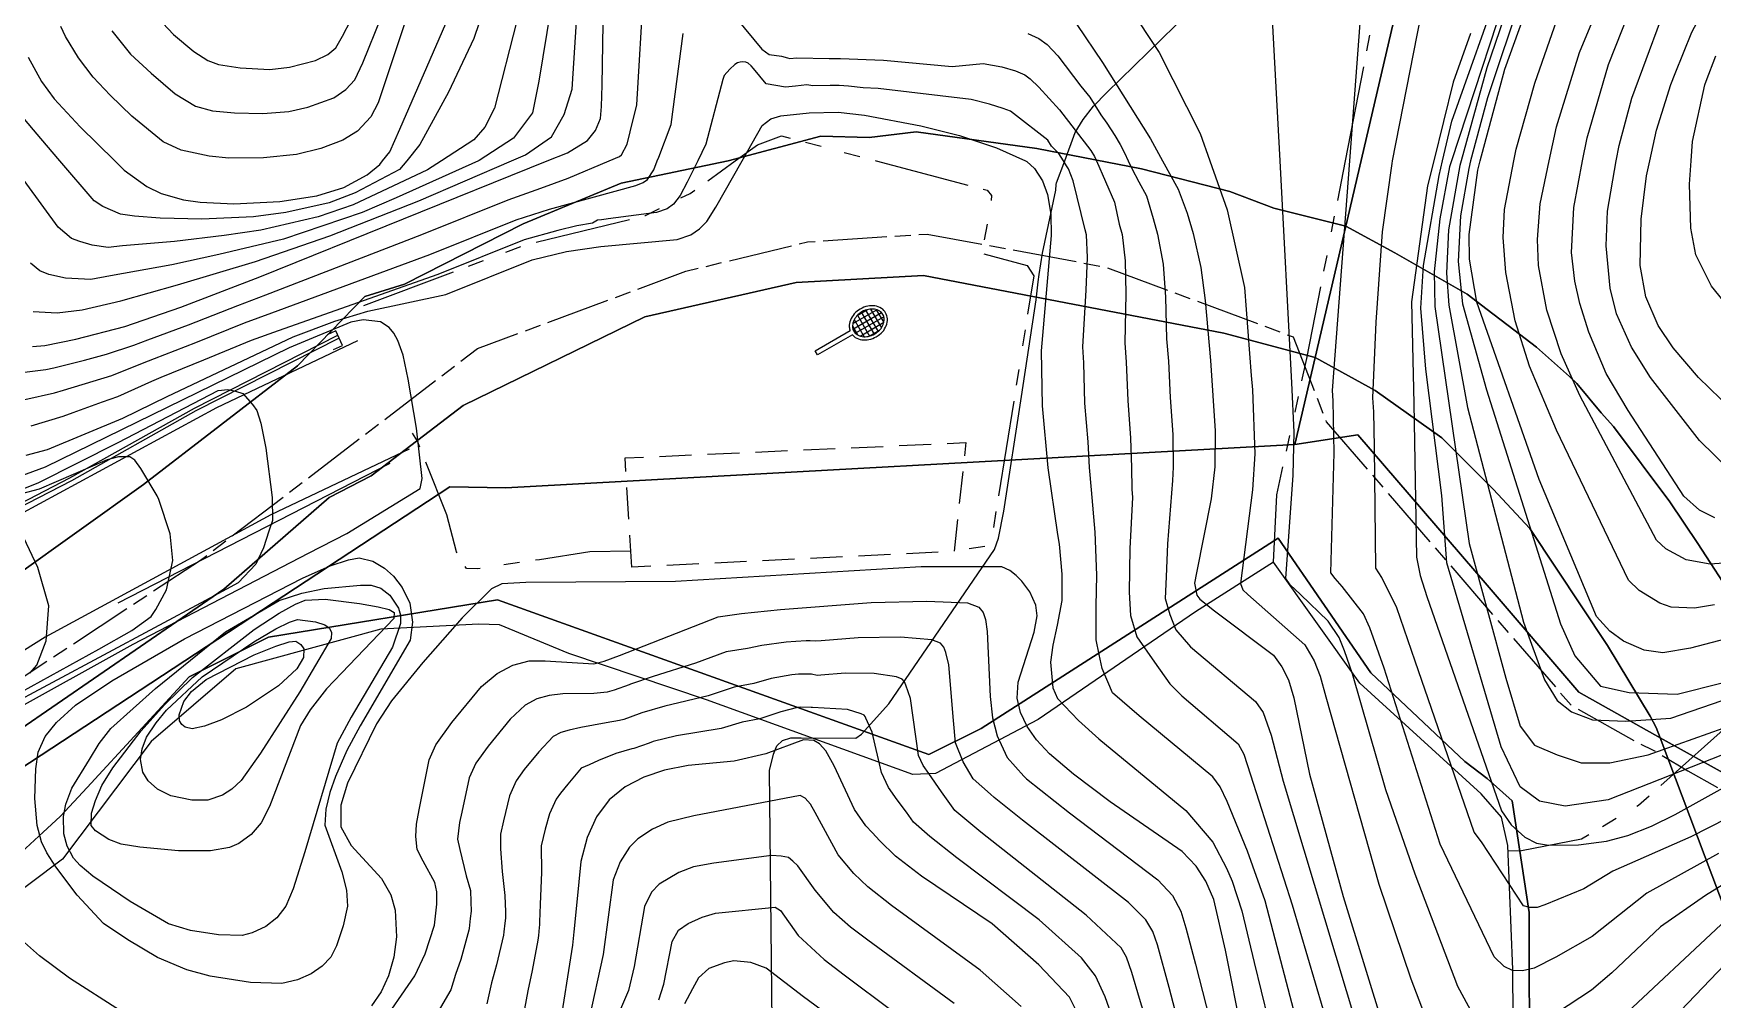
# Model space of a CAD drawing. Header units: feet. Extents: x 197796 to 199821, y 552499 to 555392.
# Drawn here: x 198980.2 to 199085.2, y 554196 to 554256.4 of the extents above; entities that cross this region are included whole.
import ezdxf

# ---------------------------------------------------------------- set-up
doc = ezdxf.new("R2010")
doc.units = ezdxf.units.FT
doc.header["$MEASUREMENT"] = 0
for name, pattern in [('ANYANG1', [11.5, 6, -1, 1, -1.5, 1, -1]), ('ANYANG3', [3, 2, -1]), ('JEON', [12, 4, -0.5, 1, -0.5, 4, -0.5, 1, -0.5])]:
    doc.linetypes.add(name, pattern=pattern)
for name, color, linetype in [('AAA004', 7, 'ANYANG3'), ('AAC001', 7, 'CONTINUOUS'), ('AAC006', 7, 'ANYANG1'), ('ABB003', 7, 'CONTINUOUS'), ('ADA085', 1, 'CONTINUOUS'), ('AE340', 7, 'CONTINUOUS'), ('AZ0801', 7, 'CONTINUOUS'), ('BA003', 5, 'CONTINUOUS'), ('CAA001', 7, 'CONTINUOUS'), ('CAA002', 30, 'CONTINUOUS'), ('EA0018', 7, 'JEON'), ('EA0118', 7, 'JEON'), ('wipco_지적', 20, 'CONTINUOUS')]:
    doc.layers.add(name, color=color, linetype=linetype)

# ---------------------------------------------------------------- blocks, each defined once
blk = doc.blocks.new('ABB003')
at = {"layer": 'ABB003'}
blk.add_lwpolyline([(0.02, -0.16, 0.072796), (0.19, -0.32, 0.104954), (0.6, -0.47, 0.088929), (1.05, -0.46, 0.080177), (1.51, -0.28, 0.080177), (1.9, 0.03, 0.088929), (2.13, 0.41, 0.104954), (2.2, 0.84, 0.119998), (2.09, 1.21, 0.119998), (1.83, 1.49, 0.104954), (1.42, 1.64, 0.088929), (0.98, 1.63, 0.080177), (0.51, 1.45, 0.080177), (0.13, 1.14, 0.088929), (-0.11, 0.76, 0.104954), (-0.18, 0.33, 0.072796), (-0.13, 0.1, 0.119998)], format="xyb", dxfattribs=at)
blk.add_lwpolyline([(0.1, 0.06, 0.119998), (0.3, -0.15, 0.104954), (0.63, -0.27, 0.088929), (1.01, -0.26, 0.080177), (1.41, -0.11, 0.080177), (1.75, 0.17, 0.088929), (1.94, 0.49, 0.104954), (2, 0.83, 0.119998), (1.92, 1.11, 0.119998), (1.72, 1.32, 0.104954), (1.39, 1.44, 0.088929), (1.02, 1.43, 0.080177), (0.61, 1.28, 0.080177), (0.28, 1, 0.088929), (0.08, 0.68, 0.104954), (0.02, 0.34, 0.119998)], format="xyb", close=True, dxfattribs=at)
for points in [[(0.04, 0.54), (1.54, 1.41)], [(0.04, 0.2), (1.83, 1.23)], [(0.32, 1.05), (0.95, 1.42)], [(0.33, 1.06), (1.09, -0.24)], [(0.57, 1.25), (1.37, -0.13)], [(0.84, 1.38), (1.62, 0.04)], [(1.15, 1.45), (1.83, 0.27)], [(1.51, 1.41), (1.98, 0.61)], [(0.02, -0.16), (-2.16, -1.42), (-2.31, -1.16), (-0.13, 0.1)], [(0.02, 0.4), (0.36, -0.18)], [(0.13, 0.8), (0.76, -0.28)], [(0.19, -0.06), (1.98, 0.97)], [(0.49, -0.24), (1.99, 0.63)], [(1.07, -0.25), (1.7, 0.12)]]:
    blk.add_lwpolyline(points, dxfattribs=at)

msp = doc.modelspace()

# ---------------------------------------------------------------- linework, layer by layer
at = {"layer": 'AAA004', "color": 255, "flags": 128}
msp.add_lwpolyline([(199017.56, 554223.06), (199017.15, 554229.89), (199038.46, 554230.85), (199037.72, 554224.05)], close=True, dxfattribs=at)
at = {"layer": 'AAC001', "color": 255}
msp.add_lwpolyline([(199090.4, 554163.97), (199081.64, 554163.75), (199076.24, 554174.03), (199072.64, 554180.45), (199072.76, 554186.07), (199072.66, 554197.91), (199072.35, 554205.67), (199071.95, 554207.44), (199070.68, 554208.89), (199063.09, 554215.82), (199057.69, 554223.38), (199052.83, 554220.27), (199042.99, 554213.54), (199036.56, 554210.17), (199035.15, 554210.11), (199022.25, 554214.77), (199013.64, 554217.66), (199009.29, 554219.47), (199008.01, 554219.51), (199001.87, 554219.19), (198992.8, 554216.72), (198987.51, 554212.16), (198981.96, 554204.82), (198969.64, 554195.56)], dxfattribs=at)
at = {"layer": 'AAC006', "color": 255, "flags": 128}
for points in [[(199062.2, 554248.46), (199067.46, 554275.49), (199068.02, 554281.09), (199069.99, 554291.78), (199072.96, 554304.54), (199079.57, 554323.33), (199081.9, 554329.08), (199082.64, 554331.99), (199083.81, 554334.83)], [(199000.8, 554239.42), (199010.81, 554243.18), (199018.43, 554245.05), (199021.21, 554246.43), (199024.04, 554248.46), (199025.43, 554249.46), (199026.94, 554250.03), (199032.85, 554248.46), (199039.8, 554246.62), (199040.07, 554246.3), (199040.03, 554245.74), (199039.44, 554242.68), (199042.29, 554241.92), (199042.71, 554241.28), (199040, 554224.42), (199037.72, 554224.05)], [(199057.69, 554223.38), (199057.9, 554227.58), (199059.79, 554236.11), (199062.2, 554248.46)], [(199104.61, 554239.45), (199104.59, 554228.73), (199098.82, 554223.55), (199088.95, 554215.68), (199080.53, 554208.17), (199076.97, 554206.07), (199073.2, 554205.34), (199072.37, 554205.31)], [(199017.5, 554224.06), (199014.95, 554224.03), (199011.79, 554223.53), (199007.94, 554222.96), (199007.23, 554222.98), (199006.61, 554224.03), (199005.99, 554226.34), (199004.16, 554230.94), (199003.1, 554232.62)]]:
    msp.add_lwpolyline(points, dxfattribs=at)
at = {"layer": 'ADA085', "color": 255, "flags": 128}
for points in [[(199000.42, 554237.21), (198991.6, 554233.02), (198976.81, 554225.02), (198976.21, 554224.74), (198974.94, 554224.51), (198974, 554224.51), (198972.89, 554224.8), (198971.52, 554225.22), (198970.16, 554226.2), (198968.41, 554228.01), (198965.83, 554230.35), (198964.17, 554231.87), (198962.59, 554233.41), (198960.48, 554234.81), (198958.87, 554235.67), (198956.85, 554236.06), (198953.84, 554236.22), (198951.48, 554236.18), (198951.17, 554236.15), (198936.13, 554235.27), (198932.85, 554235.19), (198932.84, 554235.19)], [(199003.64, 554230.44), (198995, 554226.33), (198980.87, 554218.69), (198979.58, 554217.88), (198974.7, 554215.17), (198969.2, 554211.23), (198967.76, 554210.34), (198966.87, 554209.82), (198955.15, 554202.96), (198942.2, 554194.88), (198937.37, 554191.11), (198933.48, 554188.22), (198930.12, 554184.53), (198926.1, 554179.7), (198922.43, 554175.16), (198919.86, 554171.73), (198917.57, 554168.47), (198915.55, 554165.06), (198913.4, 554160.97), (198911.16, 554156.42), (198908.38, 554151.39)]]:
    msp.add_lwpolyline(points, dxfattribs=at)
at = {"layer": 'AE340', "color": 255, "flags": 128}
msp.add_lwpolyline([(198998.92, 554236.68), (198999.47, 554236.92), (198999.06, 554237.84), (198998.51, 554237.59)], dxfattribs=at)
at = {"layer": 'AZ0801', "color": 255, "flags": 128}
for points in [[(198938.96, 554236.12), (198947.81, 554236.52), (198952.72, 554236.71), (198955.29, 554236.78), (198957.04, 554236.69), (198958.2, 554236.55), (198959.2, 554236.18), (198960.15, 554235.59), (198962.71, 554233.81), (198967.53, 554229.38), (198970.93, 554226.22), (198972.17, 554225.54), (198972.94, 554225.26), (198973.99, 554225.08), (198975.77, 554225.41), (198978.3, 554226.51), (198982.43, 554228.65), (198990.21, 554233.01), (198999.18, 554237.56)], [(199002.44, 554229.55), (198985.42, 554220.81)]]:
    msp.add_lwpolyline(points, dxfattribs=at)
at = {"layer": 'BA003', "color": 255, "flags": 128}
for points in [[(199044.64, 554248.46), (199045.3, 554250.23), (199045.79, 554251.05), (199046.44, 554251.89), (199047.27, 554252.74), (199056.68, 554261.92), (199061.97, 554266.9), (199064.6, 554269.25), (199066.51, 554271.19), (199067.7, 554272.58), (199069.89, 554275.45), (199070.8, 554276.94), (199071.51, 554278.56), (199074.22, 554286.63), (199074.8, 554287.99), (199075.93, 554290.65), (199077.36, 554294.65), (199077.64, 554295.7), (199078.53, 554298.81), (199082.47, 554307.84), (199084.16, 554311.07), (199087.53, 554316.76)], [(199026.45, 554184.73), (199026.19, 554210.35), (199026.42, 554211.37), (199026.64, 554211.89), (199027, 554212.23), (199027.52, 554212.39), (199028.15, 554212.4), (199031.57, 554212.37), (199031.94, 554212.63), (199033.64, 554214.53), (199040.25, 554224.16), (199040.5, 554224.88), (199040.84, 554226.56), (199041.93, 554233.73), (199042.86, 554239.78), (199042.98, 554240.89), (199043.04, 554241.36), (199043.26, 554242.69), (199044.09, 554246.64), (199044.11, 554246.99), (199044.12, 554247.08), (199044.64, 554248.46)], [(198999.26, 554237.38), (198990.3, 554232.83), (198982.52, 554228.47), (198978.39, 554226.33), (198975.83, 554225.22), (198973.99, 554224.88), (198972.89, 554225.06), (198972.09, 554225.36), (198970.81, 554226.06), (198967.39, 554229.23), (198962.58, 554233.65), (198960.04, 554235.42), (198959.11, 554236), (198958.16, 554236.35), (198957.03, 554236.5), (198955.29, 554236.58), (198952.73, 554236.51), (198947.82, 554236.32), (198938.97, 554235.93)]]:
    msp.add_lwpolyline(points, dxfattribs=at)
at = {"layer": 'CAA001', "color": 255, "flags": 128}
for points, elevation in [([(199087.76, 554219.05), (199083.78, 554218), (199082.05, 554217.72), (199080.88, 554217.88), (199079.58, 554218.44), (199078.73, 554219.06), (199077.91, 554219.98), (199074.32, 554228.54), (199070.41, 554239.62), (199069.96, 554242.31), (199069.93, 554243.85), (199070.47, 554247.87), (199070.62, 554248.46), (199072.16, 554254.2), (199077.68, 554269.44)], 105), ([(199087.03, 554232.26), (199084.27, 554234.92), (199082.69, 554236.78), (199081.76, 554238.17), (199080.98, 554239.97), (199080.64, 554241.93), (199080.7, 554244.81), (199081.03, 554247.52), (199081.24, 554248.46), (199081.66, 554250.39), (199082.54, 554253.23), (199082.82, 554253.92), (199083.86, 554256.51), (199088.58, 554265.31)], 110), ([(198980.08, 554236.85), (198980.85, 554236.93), (198982.8, 554237.31), (198985.86, 554238.1), (198989.37, 554239.31), (198994.3, 554241.22), (199012.28, 554248.46), (199013.54, 554248.97), (199014.79, 554249.73), (199015.29, 554250.36), (199015.6, 554251.12), (199015.68, 554251.85), (199015.72, 554253.19), (199015.86, 554262.19)], 95), ([(198979.81, 554254.94), (198980.65, 554253.42), (198981.44, 554252.34), (198983.06, 554250.58), (198985.23, 554248.47), (198985.82, 554247.89), (198987.24, 554246.85), (198988.13, 554246.42), (198989.54, 554246.02), (198990.58, 554245.87), (198992.68, 554245.78), (198995.55, 554245.93), (198997.86, 554246.28), (198999.55, 554246.8), (199001.02, 554247.58), (199001.8, 554248.24), (199001.98, 554248.47), (199002.43, 554249.02), (199003.07, 554250.44), (199006.85, 554259.18)], 100), ([(199045.39, 554256.98), (199047, 554254.6), (199050, 554249.84), (199050.76, 554248.46), (199051.74, 554246.69), (199052.31, 554245.2), (199052.67, 554243.93), (199053.15, 554241.8), (199053.42, 554239.73), (199053.77, 554235.99), (199054.06, 554231.59), (199054.04, 554229.33), (199053.8, 554227.33), (199052.89, 554222.71), (199052.76, 554222.06), (199052.91, 554221.32), (199053.1, 554221.06), (199054.01, 554220.33), (199057.7, 554217.57), (199058.23, 554216.84), (199058.63, 554216.02), (199058.97, 554214.9), (199059.96, 554210.13), (199062.05, 554202.47), (199064.69, 554193.95)], 95), ([(199070.01, 554256.43), (199068.94, 554253.39), (199067.72, 554248.46), (199067.34, 554246.91), (199066.33, 554239.65), (199066.48, 554233.29), (199066.65, 554223.7), (199066.87, 554222.55), (199067.29, 554221.23), (199071.95, 554207.83), (199072.57, 554206.96), (199073.42, 554206.19), (199074.15, 554205.82), (199074.89, 554205.69), (199076.77, 554205.7), (199078.52, 554205.94), (199079.87, 554206.29), (199081.35, 554206.87), (199082.83, 554207.61), (199090.28, 554211.76)], 100), ([(198978.46, 554213.85), (198986.38, 554218.25), (198997.34, 554223.94), (198999.75, 554225.17), (199004.33, 554227.99), (199004.46, 554228.61), (199004.1, 554231.76), (199003.58, 554234.82), (199003.26, 554236.31), (199002.93, 554237.23), (199002.68, 554237.7), (199002.4, 554238.05), (199001.85, 554238.41), (199000.76, 554238.52), (199000, 554238.37), (198996.14, 554236.78), (198980.89, 554229.31), (198978.5, 554228.44)], 90), ([(199056.82, 554188.46), (199054.69, 554199.12), (199053.96, 554202.29), (199053.47, 554203.43), (199052.87, 554204.38), (199051.98, 554205.29), (199047.48, 554208.39), (199045.19, 554210.12), (199043.7, 554211.4), (199042.88, 554212.27), (199042.29, 554213.11), (199041.87, 554213.98), (199041.67, 554214.88), (199041.73, 554215.88), (199042.73, 554219), (199042.92, 554220.02), (199042.84, 554220.69), (199042.46, 554221.52), (199041.96, 554222.18), (199041.61, 554222.55), (199041.22, 554222.86), (199040.7, 554223.08), (199035.66, 554223.08), (199020.31, 554222.16), (199010.95, 554222.11), (199009.44, 554222.03), (199008.8, 554221.72), (199006.96, 554219.9), (199004.49, 554217.1), (199002.53, 554214.7), (199001.61, 554213.28), (198999.79, 554209.56), (198999.37, 554208.18), (198999.38, 554206.84), (199000.01, 554205.66), (199001.91, 554203.6), (199002.5, 554202.59), (199002.77, 554201.62), (199002.86, 554199.96), (199002.68, 554198.68), (199002.36, 554197.53), (199001.89, 554196.51), (199001.29, 554195.64)], 90), ([(199045.59, 554194.89), (199044.94, 554196.19), (199043.03, 554198.21), (199040.1, 554200.76), (199035.68, 554203.75), (199034.07, 554205.01), (199033.07, 554205.96), (199032.6, 554206.47), (199032.2, 554206.9), (199031.49, 554207.91), (199030.22, 554210.65), (199029.7, 554211.58), (199029.31, 554212.02), (199028.95, 554212.22), (199028.3, 554212.27), (199025.96, 554211.4), (199023.96, 554210.94), (199021.1, 554210.66), (199019.61, 554210.37), (199018.32, 554209.93), (199017.16, 554209.34), (199016.16, 554208.53), (199015.35, 554207.46), (199014.77, 554206.16), (199014.37, 554204.66), (199014.12, 554202.13), (199013.94, 554200.27), (199013.86, 554199.43), (199013.01, 554194.01)], 85), ([(198985.6, 554195.34), (198982.4, 554197.37), (198980.53, 554198.77), (198978.28, 554200.76)], 90), ([(199079.92, 554191.96), (199088.25, 554200.65)], 95)]:
    msp.add_lwpolyline(points, dxfattribs=dict(at, elevation=elevation))
at = {"layer": 'CAA001', "color": 255, "elevation": 95, "flags": 128}
msp.add_lwpolyline([(198995.31, 554218.12), (198996.15, 554218.39), (198996.55, 554218.43), (198996.87, 554218.23), (198997.05, 554217.95), (198997.04, 554217.41), (198996.61, 554216.71), (198995.48, 554215.65), (198993.48, 554214.31), (198991.91, 554213.53), (198990.85, 554213.13), (198990.08, 554212.96), (198989.63, 554213.06), (198989.42, 554213.22), (198989.28, 554213.46), (198989.25, 554213.83), (198989.55, 554214.66), (198990.04, 554215.3), (198990.95, 554216.04), (198993.95, 554217.58)], close=True, dxfattribs=at)
at = {"layer": 'CAA002', "color": 255, "flags": 128}
for points, elevation in [([(199086.4, 554223.36), (199085.01, 554223.26), (199083.5, 554223.53), (199082.24, 554224.21), (199081.66, 554224.76), (199076.86, 554233.8), (199075.7, 554236.39), (199074.8, 554239.12), (199074.28, 554241.92), (199074.21, 554243.54), (199074.38, 554245.78), (199074.94, 554248.46), (199075.39, 554250.58), (199076.84, 554255.23), (199082.48, 554268.82), (199083.86, 554272.25), (199085.26, 554276.89)], 107), ([(199085.3, 554226.15), (199084.34, 554226.62), (199083.36, 554227.51), (199079.89, 554232.85), (199078.51, 554235.18), (199077.43, 554237.76), (199076.86, 554239.54), (199076.54, 554240.94), (199076.34, 554242.74), (199076.48, 554245.55), (199077.03, 554248.46), (199077.31, 554249.9), (199078.66, 554254.48), (199080.8, 554259.92), (199084.79, 554268.22), (199086.34, 554271.97)], 108), ([(199086.29, 554229.09), (199084.35, 554230.99), (199081.27, 554234.91), (199080.09, 554236.82), (199079.16, 554238.89), (199078.75, 554240.51), (199078.5, 554243.16), (199078.59, 554245.31), (199079.14, 554248.46), (199079.31, 554249.43), (199080.11, 554252.38), (199081.91, 554257.21), (199086.63, 554266.72)], 109), ([(199074.73, 554265.07), (199071.04, 554254.28), (199069.43, 554248.46), (199069.35, 554248.17), (199068.65, 554244.16), (199068.51, 554241.45), (199068.66, 554239.44), (199069.83, 554233.04), (199073.33, 554219.63), (199074.64, 554216.03), (199075.44, 554214.73), (199076.34, 554214.03), (199077.64, 554213.53), (199079.74, 554213.43), (199082.54, 554213.63), (199085.75, 554214.73)], 103), ([(199075.45, 554265.44), (199071.08, 554252.4), (199070.03, 554248.46), (199069.91, 554247.99), (199069.4, 554245.02), (199069.24, 554242.17), (199069.53, 554239.53), (199071.03, 554234.14), (199075.64, 554219.53), (199076.54, 554217.53), (199078.14, 554215.63), (199079.94, 554215.23), (199082.94, 554215.13), (199085.75, 554215.83)], 104), ([(199085.52, 554205.16), (199081.04, 554202.69), (199077.62, 554199.98), (199075.36, 554198.69), (199074.01, 554198), (199073.28, 554197.83), (199072.65, 554197.85), (199072.12, 554198.1), (199071.5, 554198.71), (199068.13, 554205.76), (199064.62, 554216.76), (199063.73, 554219.28), (199063.33, 554220.15), (199061.99, 554221.85), (199061.55, 554222.35), (199061.28, 554222.72), (199061.5, 554230.22), (199061.44, 554233.46), (199061.38, 554234.11), (199062.47, 554248.46), (199063.63, 554263.75)], 98), ([(199013.24, 554262.46), (199011.76, 554253.44), (199011.36, 554251.46), (199010.17, 554249.87), (199008.03, 554248.48), (199007.99, 554248.46), (199002.83, 554246.15), (199000.7, 554245.23), (198995.79, 554243.57), (198991.74, 554242.61), (198988.81, 554241.97), (198984.97, 554241.28), (198983.73, 554241.05), (198982.16, 554241.13), (198981.11, 554241.35), (198980.54, 554241.59), (198979.96, 554242.07)], 97), ([(199004.89, 554261.66), (199002.39, 554254.16), (199001.7, 554252.09), (199001.25, 554251.21), (199000.41, 554250.31), (198999.49, 554249.75), (198998.13, 554249.23), (198996.59, 554248.86), (198994.53, 554248.66), (198992.37, 554248.64), (198991.14, 554248.75), (198989.39, 554249.13), (198988.26, 554249.65), (198986.3, 554251.25), (198984.94, 554252.57), (198983.89, 554253.69), (198982.97, 554254.91), (198982.15, 554256.23), (198981.86, 554256.87)], 101), ([(199073.1, 554261.49), (199068.84, 554248.46), (199068.71, 554248.08), (199068.11, 554244.83), (199067.75, 554241.52), (199067.78, 554239.35), (199069.93, 554224.54), (199072.23, 554216.13), (199073.13, 554213.13), (199074.03, 554211.93), (199075.44, 554211.33), (199076.94, 554210.83), (199078.74, 554210.83), (199081.14, 554211.33), (199086.75, 554213.33)], 102), ([(199085.28, 554220.71), (199084.03, 554220.5), (199082.57, 554220.57), (199081.87, 554220.81), (199080.56, 554221.6), (199079.91, 554222.25), (199075.39, 554231.63), (199073.71, 554235.63), (199072.82, 554238.47), (199072.22, 554241.48), (199072.07, 554243.67), (199072.15, 554245.42), (199072.74, 554248.46), (199072.88, 554249.2), (199074.05, 554253.31), (199076.97, 554261.69)], 106), ([(199070.16, 554195.13), (199069.23, 554196.86), (199066.55, 554203.87), (199064.73, 554209.14), (199062.65, 554216.39), (199062.14, 554217.84), (199061.81, 554218.67), (199061.11, 554219.69), (199059.38, 554221.36), (199058.74, 554221.95), (199058.48, 554222.35), (199058.93, 554228.81), (199058.99, 554231.5), (199058.84, 554234.58), (199058.11, 554248.46), (199057.48, 554260.38)], 97), ([(198979.26, 554235.22), (198980.93, 554235.42), (198981.43, 554235.52), (198983.35, 554236), (198984.71, 554236.38), (198986.42, 554236.95), (198987.3, 554237.27), (198989.84, 554238.21), (198992.93, 554239.43), (198994.68, 554240.09), (199004.43, 554243.85), (199009.83, 554246.02), (199011.88, 554246.76), (199013.58, 554247.39), (199016.15, 554248.46), (199016.79, 554248.73), (199016.92, 554248.83), (199017.27, 554249.51), (199017.47, 554250.28), (199017.88, 554251.96), (199018.33, 554259.31)], 94), ([(199087.05, 554211.83), (199078.64, 554208.53), (199075.94, 554208.13), (199074.34, 554208.43), (199073.13, 554209.33), (199071.93, 554211.83), (199068.53, 554223.34), (199068.23, 554227.54), (199067.23, 554235.44), (199066.91, 554239.26), (199067.08, 554241.92), (199068.06, 554247.54), (199068.27, 554248.46), (199068.86, 554250.94), (199072.05, 554259.92)], 101), ([(198987.58, 554257.77), (198988.91, 554256.37), (198990.18, 554255.29), (198991.05, 554254.74), (198991.72, 554254.49), (198993.08, 554254.27), (198994.93, 554254.18), (198996.16, 554254.32), (198997.78, 554254.74), (198998.55, 554255.12), (198999.06, 554255.53), (198999.48, 554256.25), (199000.52, 554258.26)], 103), ([(199010.37, 554257.21), (199008.98, 554251.76), (199008.38, 554250.57), (199007.69, 554249.77), (199005.66, 554248.47), (199004.79, 554247.9), (199000.14, 554245.72), (198997.95, 554244.96), (198994.36, 554244.13), (198992.08, 554243.8), (198988.97, 554243.42), (198985.72, 554243.15), (198984.82, 554243.04), (198983.82, 554243.2), (198983.04, 554243.42), (198982.52, 554243.6), (198981.7, 554244.32), (198978.67, 554248.47)], 98), ([(198985.04, 554256.59), (198986.22, 554255.14), (198987.5, 554253.95), (198989.02, 554252.66), (198990.29, 554251.88), (198991.35, 554251.58), (198992.73, 554251.46), (198994.5, 554251.42), (198996.12, 554251.55), (198997.3, 554251.82), (198998.93, 554252.41), (198999.68, 554252.93), (199000.24, 554253.53), (199000.74, 554254.59), (199001.89, 554257.42)], 102), ([(199042.34, 554256.42), (199043.02, 554256.11), (199043.55, 554255.73), (199044.21, 554255.03), (199045.66, 554253.13), (199046.21, 554252.44), (199046.91, 554251.33), (199047.28, 554250.82), (199047.77, 554250.05), (199048.12, 554249.48), (199048.39, 554248.97), (199048.62, 554248.46), (199048.84, 554247.98), (199049.27, 554247.16), (199049.75, 554246.28), (199050.18, 554244.85), (199050.45, 554243.89), (199050.79, 554242.01), (199050.94, 554239.94), (199051.01, 554237.33), (199051.13, 554235.94), (199051.24, 554233.66), (199051.41, 554231.35), (199051.43, 554229.31), (199051.39, 554228.48), (199051.07, 554224.53), (199050.98, 554222.46), (199050.93, 554221.11), (199051.22, 554220.1), (199051.6, 554219.14), (199052.5, 554218.09), (199056.58, 554214.66), (199057.06, 554213.99), (199057.55, 554212.56), (199058.31, 554209.68), (199064.19, 554190.17)], 94), ([(199087.75, 554237.37), (199085.09, 554240.62), (199084.11, 554242.58), (199083.81, 554244.26), (199083.71, 554247.01), (199083.82, 554248.46), (199083.91, 554249.67), (199084.68, 554253.21), (199084.76, 554253.45), (199085.37, 554255.03)], 111), ([(199061, 554187.65), (199058.06, 554198.85), (199057.17, 554202.21), (199056.08, 554205.31), (199054.81, 554208.42), (199054.37, 554209.33), (199053.91, 554209.95), (199049.3, 554213.77), (199047.64, 554215.2), (199046.98, 554216.73), (199046.79, 554217.6), (199046.6, 554218.52), (199046.6, 554220.01), (199046.6, 554220.63), (199046.65, 554222.56), (199046.55, 554225.25), (199046.32, 554227.9), (199046.2, 554229.29), (199046.11, 554230.89), (199045.91, 554233.32), (199045.84, 554235.83), (199045.78, 554236.84), (199045.99, 554240.37), (199046.06, 554242.42), (199046.01, 554243.83), (199045.92, 554244.15), (199045.17, 554247.22), (199044.88, 554247.97), (199044.76, 554248.16), (199044.57, 554248.46), (199044.27, 554248.93), (199043.82, 554249.39), (199043.59, 554249.76), (199041.43, 554251.43), (199041.25, 554251.56), (199040.79, 554251.74), (199039.94, 554252.01), (199038.8, 554252.3), (199032.98, 554252.98), (199032.03, 554253.02), (199031.13, 554253.13), (199030.54, 554253.18), (199029.97, 554253.18), (199028.9, 554253.16), (199028.51, 554253.21), (199027.81, 554253.14), (199027.17, 554253.07), (199025.98, 554253.27), (199025.18, 554254.24), (199025.03, 554254.41), (199024.85, 554254.57), (199024.69, 554254.64), (199024.52, 554254.66), (199024.35, 554254.64), (199024.17, 554254.58), (199024.01, 554254.48), (199023.69, 554254.19), (199023.35, 554253.8), (199023.26, 554253.55), (199022.2, 554249.5), (199021.69, 554248.46), (199021.04, 554247.13), (199020.6, 554246.29), (199020.18, 554245.75), (199019.77, 554245.47), (199019.11, 554245.24), (199016.09, 554244.83), (199015.96, 554244.81), (199015.68, 554244.78), (199015.42, 554244.76), (199015.11, 554244.57), (199014.13, 554244.41), (199012.95, 554244.11), (199010.84, 554243.52), (199005.43, 554241.36), (198995.45, 554237.83), (198993.77, 554237.24), (198990.78, 554236), (198988.11, 554234.92), (198987.53, 554234.67), (198985.4, 554233.71), (198984.44, 554233.38), (198982.61, 554232.72), (198981.99, 554232.49), (198979.98, 554231.87)], 92), ([(198979.7, 554230.06), (198981.03, 554230.41), (198985.74, 554232.38), (198988.52, 554233.74), (198996.39, 554237.47), (198998.99, 554238.45), (199001.05, 554239.06), (199005.93, 554240.11), (199011.34, 554242.27), (199013.48, 554242.79), (199015.64, 554243.1), (199020.4, 554243.55), (199021.26, 554243.84), (199021.81, 554244.21), (199022.27, 554244.68), (199022.82, 554245.56), (199024.48, 554248.46), (199025.73, 554250.67), (199026.26, 554251.09), (199026.88, 554251.27), (199028.67, 554251.46), (199030.48, 554251.51), (199032.12, 554251.31), (199035.64, 554250.65), (199038.06, 554250.05), (199040.37, 554249.28), (199042.18, 554248.46), (199042.28, 554248.42), (199042.76, 554247.98), (199043.26, 554247.21), (199043.56, 554246.35), (199043.77, 554245.14), (199043.79, 554243.8), (199043.17, 554236.59), (199043.24, 554233.14), (199043.58, 554229.27), (199044.19, 554225.1), (199044.3, 554224.5), (199044.47, 554222.62), (199044.47, 554220.98), (199044.16, 554219.43), (199043.89, 554218.18), (199043.76, 554217.12), (199043.89, 554215.53), (199044.2, 554214.86), (199045.51, 554213.47), (199046.77, 554212.34), (199052.22, 554207.86), (199053.9, 554205.87), (199054.75, 554204.26), (199055.11, 554203.44), (199055.72, 554201.58), (199056.49, 554198.36), (199059.55, 554185.8)], 91), ([(198978.5, 554227.57), (198980.45, 554228.33), (198985.44, 554230.86), (198991.69, 554234.11), (198992.31, 554234.18), (198992.78, 554234.07), (198993.25, 554233.93), (198993.84, 554233.24), (198994.12, 554232.86), (198994.36, 554232.07), (198994.67, 554230.51), (198995.08, 554227.42), (198995.09, 554225.99), (198994.87, 554225.32), (198994.53, 554224.28), (198994.05, 554223.25), (198992.95, 554222.09), (198992.21, 554221.69), (198990.9, 554220.98), (198978.15, 554214.14)], 89), ([(198972.72, 554211.6), (198984.24, 554217.94), (198986.31, 554219.11), (198987.51, 554219.98), (198987.81, 554220.42), (198988.46, 554221.64), (198988.87, 554223.49), (198988.7, 554225.14), (198987.99, 554227.29), (198987.88, 554227.52), (198986.86, 554229.24), (198986.48, 554229.76), (198986.18, 554229.96), (198985.47, 554229.96), (198984.75, 554229.78), (198980.5, 554227.95), (198979.41, 554227.64)], 88), ([(198979.92, 554216.43), (198980.36, 554216.93), (198980.94, 554218.46), (198981.11, 554220.64), (198980.43, 554223.05), (198979.19, 554225.64)], 87), ([(199001.72, 554194.23), (199003.99, 554197.52), (199004.64, 554198.9), (199005.22, 554200.69), (199005.38, 554201.99), (199005.37, 554202.77), (199005.25, 554203.35), (199004.52, 554204.69), (199004.14, 554205.41), (199004.06, 554206.22), (199004.1, 554206.99), (199004.26, 554207.9), (199004.89, 554211.02), (199005.31, 554211.95), (199006.32, 554213.35), (199008.16, 554215.6), (199009.14, 554216.41), (199010.12, 554216.93), (199011.14, 554217.22), (199012.15, 554217.22), (199015.19, 554217.02), (199015.84, 554217.18), (199016.79, 554217.55), (199022.96, 554219.97), (199024.42, 554220.17), (199026.86, 554220.41), (199032.54, 554220.85), (199036.02, 554220.94), (199038.56, 554220.84), (199039.27, 554220.56), (199039.54, 554220.23), (199039.69, 554219.79), (199039.79, 554219.05), (199039.99, 554214.97), (199040.13, 554213.65), (199040.42, 554212.52), (199041.04, 554211.16), (199042.08, 554210.01), (199042.26, 554209.84), (199044.94, 554207.7), (199050.46, 554203.53), (199051.38, 554202.54), (199051.91, 554201.57), (199052.22, 554200.53), (199052.82, 554198.24), (199056.84, 554182.54)], 89), ([(199053.67, 554187.2), (199051.17, 554196.8), (199050.44, 554199.46), (199050.15, 554200.29), (199049.71, 554201.02), (199048.63, 554202.11), (199042.01, 554207.24), (199040.22, 554208.67), (199040, 554208.88), (199038.92, 554209.84), (199038.29, 554210.9), (199037.82, 554212.08), (199037.69, 554213.47), (199037.4, 554216.95), (199037.2, 554217.73), (199037.08, 554218.06), (199036.88, 554218.31), (199036.34, 554218.53), (199034.37, 554218.68), (199031.73, 554218.64), (199029.42, 554218.46), (199029.08, 554218.44), (199028.73, 554218.47), (199028.47, 554218.45), (199027.83, 554218.42), (199027.22, 554218.37), (199025.69, 554218.17), (199024.81, 554217.98), (199023.46, 554217.77), (199021.55, 554217.06), (199018.91, 554216.24), (199017.49, 554215.75), (199017.41, 554215.72), (199016.46, 554215.37), (199016.03, 554215.26), (199015.2, 554215.16), (199013.26, 554215.14), (199012.4, 554215.05), (199011.63, 554214.83), (199010.89, 554214.44), (199009.96, 554213.56), (199008.58, 554211.88), (199007.82, 554210.82), (199007.4, 554209.9), (199006.94, 554207.74), (199006.8, 554207.1), (199006.67, 554206.07), (199006.82, 554205.41), (199007.21, 554203.77), (199007.47, 554202.85), (199007.51, 554202.14), (199007.52, 554201.56), (199007.46, 554201.1), (199007.39, 554200.47), (199007.38, 554200.37), (199006.87, 554198.55), (199006.54, 554197.61), (199006.25, 554196.64), (199004.88, 554194.3)], 88), ([(199054.96, 554177.63), (199049.32, 554196.1), (199048.83, 554197.72), (199048.51, 554198.69), (199048.17, 554199.26), (199045.99, 554201.32), (199039.4, 554206.49), (199037.78, 554207.86), (199036.93, 554209.03), (199036.14, 554210.16), (199035.78, 554210.66), (199035.49, 554211.3), (199035, 554214.85), (199034.7, 554215.68), (199034.62, 554215.9), (199034.48, 554216.07), (199034.13, 554216.22), (199032.72, 554216.42), (199030.92, 554216.44), (199029.38, 554216.32), (199029.16, 554216.3), (199028.8, 554216.38), (199028.63, 554216.37), (199027.99, 554216.37), (199027.58, 554216.34), (199026.28, 554216.1), (199025.19, 554215.79), (199023.96, 554215.57), (199022.35, 554215.02), (199019.64, 554214.38), (199018.2, 554213.96), (199018.03, 554213.9), (199017.08, 554213.55), (199016.79, 554213.48), (199015.96, 554213.33), (199014.37, 554213.05), (199013.65, 554212.88), (199013.14, 554212.73), (199012.65, 554212.47), (199011.76, 554211.53), (199010.84, 554210.41), (199010.33, 554209.7), (199009.91, 554208.77), (199009.55, 554207.21), (199009.35, 554206.37), (199009.35, 554205.45), (199009.47, 554204.04), (199009.62, 554202.54), (199009.66, 554201.52), (199009.66, 554201.13), (199009.62, 554200.82), (199009.56, 554200.26), (199009.54, 554200.06), (199009.1, 554198.2), (199008.8, 554197.09), (199008.5, 554195.77)], 87), ([(199047.77, 554194.5), (199047.18, 554196.21), (199046.57, 554197.52), (199045.69, 554198.64), (199043.04, 554201.01), (199037.89, 554204.89), (199036.21, 554206.22), (199035.19, 554207.13), (199034.74, 554207.76), (199034.17, 554208.53), (199033.63, 554209.29), (199033.19, 554210.24), (199032.61, 554212.75), (199032.2, 554213.63), (199032.16, 554213.74), (199032.09, 554213.82), (199031.91, 554213.9), (199031.06, 554214.17), (199028.87, 554214.3), (199028.79, 554214.29), (199028.14, 554214.32), (199027.94, 554214.3), (199026.88, 554214.03), (199025.58, 554213.59), (199024.47, 554213.37), (199023.15, 554212.98), (199020.37, 554212.52), (199018.9, 554212.16), (199018.65, 554212.07), (199017.7, 554211.74), (199017.56, 554211.7), (199016.57, 554211.41), (199015.48, 554210.97), (199014.9, 554210.71), (199014.4, 554210.5), (199013.56, 554209.5), (199013.1, 554208.94), (199012.84, 554208.57), (199012.42, 554207.65), (199012.16, 554206.69), (199011.9, 554205.65), (199011.92, 554204), (199011.84, 554201.97), (199011.8, 554200.89), (199011.8, 554200.7), (199011.78, 554200.54), (199011.73, 554200.05), (199011.7, 554199.74), (199011.33, 554197.85), (199011.07, 554196.58), (199010.76, 554194.89)], 86), ([(199041.91, 554195.6), (199039.36, 554197.87), (199033.81, 554201.92), (199032.32, 554203.08), (199031.45, 554203.91), (199030.48, 554205.08), (199029.04, 554207.73), (199028.74, 554208.24), (199028.42, 554208.62), (199028.09, 554208.79), (199021.45, 554207.53), (199019.83, 554207.12), (199018.86, 554206.68), (199017.95, 554206.08), (199017.43, 554205.57), (199016.83, 554204.65), (199016.41, 554203.53), (199015.77, 554198.86), (199014.88, 554194.76)], 84), ([(199087.82, 554204.46), (199084.71, 554202.55), (199081.9, 554200.59), (199078.85, 554197.71), (199077.58, 554196.62), (199075.39, 554195.18)], 97), ([(199019.25, 554196.03), (199019.57, 554197), (199020.1, 554199.67), (199020.49, 554200.37), (199021.1, 554200.8), (199021.97, 554201.19), (199022.8, 554201.43), (199026.53, 554201.82), (199026.86, 554201.61), (199027.98, 554200.04), (199029.59, 554198.54), (199030.84, 554197.59), (199036.98, 554193)], 82), ([(199034.47, 554191.67), (199028.31, 554196.2), (199025.98, 554197.99), (199025.01, 554198.36), (199023.95, 554198.45), (199023.36, 554198.34), (199022.39, 554197.98), (199021.73, 554197.39), (199021.37, 554196.7), (199020.86, 554195.78)], 81)]:
    msp.add_lwpolyline(points, dxfattribs=dict(at, elevation=elevation))
at = {"layer": 'CAA002', "color": 255}
for points, elevation in [([(199091.79, 554210.27), (199083.81, 554206.21), (199078.92, 554204.06), (199077.1, 554202.95), (199074.67, 554201.95), (199074.19, 554201.8), (199073.73, 554201.8), (199073.34, 554201.89), (199070.7, 554205.9), (199070.25, 554206.51), (199066.57, 554217.18), (199065.41, 554220.53), (199064.48, 554222.41), (199064.11, 554223), (199064.02, 554230.56), (199063.98, 554232.77), (199063.92, 554233.64), (199064.12, 554238.37), (199064.52, 554244.02), (199065.12, 554248.29), (199065.15, 554248.46), (199068.69, 554266.53)], 99), ([(198980.12, 554239.05), (198981.64, 554238.97), (198983.19, 554239.15), (198985.61, 554239.72), (198989.16, 554240.72), (198994.04, 554242.18), (198998.69, 554243.78), (199004.24, 554245.97), (199010.05, 554248.46), (199010.91, 554248.83), (199012.55, 554249.97), (199013.34, 554251.36), (199013.84, 554252.95), (199014.43, 554262.07)], 96), ([(199009.28, 554260.78), (199007.69, 554256.12), (199006.1, 554252.75), (199004.32, 554249.48), (199003.5, 554248.47), (199003.05, 554247.92), (199000.27, 554246.46), (198998.64, 554245.84), (198995.94, 554245.24), (198993.9, 554244.96), (198990.67, 554244.81), (198988.08, 554244.89), (198986.47, 554245.01), (198985.59, 554245.14), (198984.49, 554245.61), (198983.95, 554245.97), (198981.8, 554248.47), (198980.61, 554249.85), (198979.36, 554251.34)], 99), ([(199024.09, 554257.38), (199025.7, 554255.44), (199026.15, 554255.1), (199026.92, 554255), (199027.3, 554254.9), (199027.45, 554254.87), (199027.88, 554254.91), (199029.92, 554254.86), (199030.61, 554254.85), (199033.31, 554254.76), (199037.61, 554254.35), (199039.54, 554254.55), (199040.71, 554254.34), (199041.57, 554254.08), (199042.14, 554253.84), (199042.49, 554253.58), (199043.02, 554253.07), (199044.32, 554251.65), (199046.27, 554249.1), (199046.5, 554248.73), (199046.62, 554248.46), (199047.76, 554245.88), (199048.05, 554244.5), (199048.23, 554243.86), (199048.42, 554242.21), (199048.47, 554240.16), (199048.4, 554237.08), (199048.48, 554235.88), (199048.58, 554233.49), (199048.76, 554231.12), (199048.81, 554229.3), (199048.84, 554227.94), (199048.88, 554227.41), (199048.72, 554224.24), (199048.67, 554221.5), (199048.76, 554220.05), (199049.15, 554218.71), (199050.26, 554217.12), (199051.22, 554215.77), (199051.97, 554215.02), (199055.5, 554212.02), (199055.84, 554211.37), (199056.26, 554210.08), (199058.86, 554201.95), (199063.19, 554187.34)], 93), ([(199048.65, 554258.1), (199050.54, 554255.23), (199053.11, 554250.17), (199053.72, 554248.46), (199054.8, 554245.41), (199055.89, 554240.55), (199056.31, 554235.05), (199056.39, 554234.15), (199056.53, 554230.15), (199056.39, 554227.89), (199055.63, 554222.04), (199055.79, 554221.64), (199056.1, 554221.35), (199059.66, 554218.2), (199060.24, 554217.21), (199060.62, 554216.26), (199060.97, 554214.95), (199064.28, 554203.26), (199066.28, 554197.33), (199068.02, 554192.78)], 96), ([(198979.61, 554233.55), (198981.46, 554233.96), (198982.02, 554234.12), (198983.89, 554234.69), (198985.05, 554235.05), (198986.97, 554235.81), (198987.71, 554236.1), (198990.31, 554237.1), (198993.35, 554238.33), (198995.06, 554238.96), (199004.93, 554242.61), (199010.33, 554244.77), (199012.42, 554245.44), (199017.82, 554246.92), (199018.28, 554247.1), (199018.55, 554247.29), (199018.94, 554247.9), (199019.16, 554248.46), (199019.25, 554248.7), (199020.04, 554250.73), (199020.79, 554256.43)], 93), ([(199037.73, 554195.8), (199032.33, 554199.75), (199031.24, 554200.56), (199030.21, 554201.47), (199029.03, 554202.87), (199027.96, 554204.4), (199027.64, 554204.68), (199027.36, 554204.91), (199026.9, 554205), (199026.3, 554205.04), (199022.69, 554204.57), (199021.43, 554204.34), (199020.51, 554203.98), (199019.28, 554203.24), (199018.79, 554202.76), (199018.36, 554201.86), (199017.71, 554198.1), (199017.37, 554196.61), (199016.4, 554194.38)], 83), ([(199078.86, 554194.33), (199086.34, 554201.33)], 96)]:
    msp.add_lwpolyline(points, dxfattribs=dict(at, elevation=elevation))
at = {"layer": 'CAA002', "color": 255, "flags": 128}
for points, elevation in [([(198998.71, 554223.14), (198999.84, 554223.53), (199000.52, 554223.64), (199001.38, 554223.43), (199002.1, 554223.01), (199002.67, 554222.5), (199003.21, 554221.8), (199003.68, 554220.82), (199003.85, 554219.62), (199003.71, 554218.5), (199000.57, 554213.15), (198999.74, 554211.61), (198999.03, 554209.99), (198998.69, 554208.99), (198998.44, 554207.94), (198998.36, 554206.93), (198999.43, 554204.03), (198999.73, 554202.87), (198999.78, 554201.87), (198999.52, 554200.65), (198999.1, 554199.39), (198998.75, 554198.69), (198998.21, 554198.13), (198997.51, 554197.65), (198996.67, 554197.27), (198995.69, 554197.04), (198993.72, 554197.1), (198991.19, 554197.5), (198989.75, 554197.89), (198987.91, 554198.67), (198986.04, 554199.76), (198984.53, 554200.8), (198982.89, 554202.56), (198981.55, 554204.34), (198980.99, 554205.2), (198980.66, 554205.9), (198980.38, 554206.92), (198980.24, 554208.61), (198980.3, 554210.45), (198980.45, 554211.51), (198980.87, 554212.48), (198981.59, 554213.36), (198982.77, 554214.43), (198985.04, 554215.97), (198989.59, 554218.59), (198996.98, 554222.38)], 91), ([(198996.93, 554221.44), (198998.32, 554221.73), (199000.61, 554221.94), (199001.26, 554221.93), (199001.87, 554221.76), (199002.44, 554221.31), (199002.98, 554220.51), (199003.11, 554220.07), (199003.1, 554219.55), (199002.6, 554218.06), (199000.02, 554213.69), (198999.14, 554212.06), (198997.12, 554205.27), (198996.38, 554202.96), (198995.93, 554201.88), (198995.37, 554201.15), (198994.67, 554200.61), (198993.82, 554200.21), (198993.2, 554200.05), (198991.73, 554200.08), (198989.96, 554200.35), (198988.6, 554200.78), (198986.19, 554202.16), (198983.87, 554203.76), (198983.07, 554204.41), (198982.66, 554204.88), (198982.25, 554205.62), (198982.05, 554206.4), (198982.03, 554207.47), (198982.17, 554208.26), (198982.54, 554209.26), (198983.65, 554211.05), (198984.26, 554212.04), (198984.99, 554212.97), (198987.79, 554215.49), (198992.16, 554219.02), (198995.52, 554220.98)], 92), ([(198995.51, 554220.19), (198996.53, 554220.76), (198997.13, 554221), (198998.4, 554221.07), (199000.53, 554220.79), (199001.71, 554220.58), (199002.4, 554220.41), (199002.71, 554220.24), (199002.69, 554219.86), (198999.44, 554216.46), (198998.48, 554215.45), (198997.46, 554214.14), (198996.84, 554213.16), (198994.91, 554208.11), (198994.38, 554207.09), (198993.76, 554206.36), (198993, 554205.8), (198992.4, 554205.55), (198991.23, 554205.34), (198989.21, 554205.33), (198986.81, 554205.56), (198985.64, 554205.76), (198984.86, 554206.05), (198984.02, 554206.58), (198983.76, 554206.91), (198983.77, 554207.69), (198984.02, 554208.48), (198984.43, 554209.41), (198985.11, 554210.53), (198986.89, 554212.83), (198988.34, 554214.45), (198990.09, 554216.17), (198993.95, 554219.17)], 93), ([(198995.31, 554219.2), (198996.17, 554219.63), (198996.66, 554219.79), (198997.78, 554219.65), (198998.38, 554219.47), (198998.66, 554219.26), (198998.79, 554218.98), (198998.76, 554218.6), (198996.8, 554215.27), (198994.35, 554211.44), (198993.13, 554209.73), (198992.55, 554209.19), (198991.96, 554208.82), (198991.05, 554208.51), (198990.06, 554208.49), (198988.74, 554208.78), (198987.9, 554209.19), (198987.32, 554209.7), (198986.98, 554210.26), (198986.84, 554211.05), (198986.94, 554211.7), (198987.21, 554212.44), (198987.82, 554213.34), (198988.46, 554214.12), (198990.69, 554216.2), (198993.94, 554218.4)], 94)]:
    msp.add_lwpolyline(points, close=True, dxfattribs=dict(at, elevation=elevation))
at = {"layer": 'EA0018', "color": 255, "flags": 128}
msp.add_lwpolyline([(198917.75, 554166.59), (198929.01, 554181.27), (198930.71, 554183.59), (198936.94, 554189.46), (198952.41, 554199.97), (198959.09, 554203.9), (198975.19, 554213.37), (198990.59, 554223.5), (199007.92, 554236.73), (199020.95, 554241.56), (199028.56, 554243.4), (199036.04, 554243.89), (199047.25, 554241.81), (199058.93, 554237.46), (199061, 554232.15), (199076.31, 554214.44), (199080.44, 554212.12), (199081.41, 554211.65), (199083.61, 554210.33), (199091.18, 554206.08), (199116.78, 554191.69)], dxfattribs=at)
at = {"layer": 'EA0118', "color": 255, "flags": 128}
msp.add_lwpolyline([(198917.75, 554166.59), (198929.01, 554181.27), (198930.71, 554183.59), (198936.94, 554189.46), (198952.41, 554199.97), (198959.09, 554203.9), (198975.19, 554213.37), (198990.59, 554223.5), (199007.92, 554236.73), (199020.95, 554241.56), (199028.56, 554243.4), (199036.04, 554243.89), (199047.25, 554241.81), (199058.93, 554237.46), (199061, 554232.15), (199076.31, 554214.44), (199080.44, 554212.12), (199081.41, 554211.65), (199083.61, 554210.33), (199091.18, 554206.08), (199116.78, 554191.69)], dxfattribs=at)
at = {"layer": 'wipco_지적', "color": 20}
for points in [[(199079.13, 554315.94), (199076.6, 554305.76), (199071.06, 554282.25), (199070.89, 554281.52), (199062.22, 554244.38), (199057.72, 554245.51), (199054.97, 554246.54), (199049.44, 554247.96), (199042.9, 554249.24), (199035.35, 554250.27), (199032.42, 554249.93), (199029.4, 554250), (199023.6, 554248.46), (199016.9, 554247.06), (199010.77, 554244.52), (199003.36, 554240.75), (199000.87, 554239.98), (198996.66, 554235.65), (198987.02, 554228.23), (198978.99, 554222.48)], [(199086.59, 554220.92), (199084.23, 554224.55), (199082.49, 554227.15), (199078.97, 554231.85), (199078.19, 554232.72), (199076.66, 554234.54), (199076.22, 554234.98), (199074.15, 554236.81), (199072.73, 554237.9), (199071.06, 554239.18), (199069.82, 554240.13), (199065.29, 554242.72), (199062.22, 554244.38), (199062.22, 554244.38), (199070.89, 554281.52), (199071.06, 554282.25), (199076.6, 554305.76), (199079.13, 554315.94)], [(198978.99, 554222.48), (198987.02, 554228.23), (198996.66, 554235.65), (199000.87, 554239.98), (199003.36, 554240.75), (199010.77, 554244.52), (199016.9, 554247.06), (199023.6, 554248.46), (199029.4, 554250), (199032.42, 554249.93), (199035.35, 554250.27), (199042.9, 554249.24), (199049.44, 554247.96), (199054.97, 554246.54), (199057.72, 554245.51), (199062.22, 554244.38), (199060.31, 554236.17), (199060.31, 554236.17), (199054.6, 554237.69), (199035.81, 554241.29), (199027.85, 554240.85), (199018.38, 554238.72), (199007.02, 554233.17), (199001.27, 554228.78), (198998.65, 554227.41), (198992.05, 554221.68), (198976.4, 554210.93)], [(199093.47, 554205.95), (199081.88, 554212.39), (199081.63, 554213.05), (199081.26, 554213.75), (199078.58, 554218.16), (199073.73, 554225.49), (199071.43, 554227.94), (199068.22, 554231.15), (199064.06, 554234.11), (199060.31, 554236.17), (199060.31, 554236.17), (199062.22, 554244.38), (199065.29, 554242.72), (199069.82, 554240.13), (199071.06, 554239.18), (199072.73, 554237.9), (199074.15, 554236.81), (199076.22, 554234.98), (199076.66, 554234.54), (199078.19, 554232.72), (199078.97, 554231.85), (199082.49, 554227.15), (199084.23, 554224.55), (199086.59, 554220.92)], [(198958.44, 554196.76), (199006.18, 554228.09), (199009.7, 554228.03), (199059.04, 554230.73), (199062.98, 554231.33), (199071.06, 554221.94), (199076.8, 554215.26), (199081.88, 554212.39), (199081.88, 554212.39), (199086.07, 554201.29)], [(199097.53, 554165.65), (199082.31, 554164.19), (199073.73, 554180.78), (199073.72, 554190.81), (199073.69, 554201.47), (199072.63, 554208.45), (199071.06, 554209.85), (199069.66, 554210.92), (199063.78, 554216.45), (199057.99, 554224.88), (199039.42, 554212.99), (199036.15, 554211.36), (199009.17, 554221.03), (198994.84, 554218.69), (198989.89, 554216.22), (198983.51, 554209.29), (198981.83, 554207.49), (198972.06, 554198.5)], [(198972.06, 554198.5), (198981.83, 554207.49), (198983.51, 554209.29), (198989.89, 554216.22), (198994.84, 554218.69), (199009.17, 554221.03), (199036.15, 554211.36), (199039.42, 554212.99), (199057.99, 554224.88), (199063.78, 554216.45), (199069.66, 554210.92), (199071.06, 554209.85), (199072.63, 554208.45), (199073.69, 554201.47), (199073.72, 554190.81), (199073.73, 554180.78), (199082.31, 554164.19), (199097.53, 554165.65)]]:
    msp.add_lwpolyline(points, dxfattribs=at)
for points in [[(199060.31, 554236.17), (199059.04, 554230.73), (199009.7, 554228.03), (199006.18, 554228.09), (198958.44, 554196.76), (198952.52, 554196.89), (198976.4, 554210.93), (198992.05, 554221.68), (198998.65, 554227.41), (199001.27, 554228.78), (199007.02, 554233.17), (199018.38, 554238.72), (199027.85, 554240.85), (199035.81, 554241.29), (199054.6, 554237.69), (199060.31, 554236.17)], [(199060.31, 554236.17), (199064.06, 554234.11), (199068.22, 554231.15), (199071.43, 554227.94), (199073.73, 554225.49), (199078.58, 554218.16), (199081.26, 554213.75), (199081.63, 554213.05), (199081.88, 554212.39), (199076.8, 554215.26), (199071.06, 554221.94), (199062.98, 554231.33), (199059.04, 554230.73), (199060.31, 554236.17)], [(199081.88, 554212.39), (199093.47, 554205.95), (199097.66, 554192.94), (199103.24, 554182.82), (199107.98, 554176.39), (199111.16, 554173.14), (199117.72, 554168.54), (199107.74, 554167.33), (199102.81, 554171.03), (199095.97, 554178.19), (199090.8, 554188.61), (199086.07, 554201.29), (199081.88, 554212.39)]]:
    msp.add_lwpolyline(points, close=True, dxfattribs=at)

# ---------------------------------------------------------------- block references
at = {"layer": 'ABB003', "color": 255}
msp.add_blockref('ABB003', (199031.35, 554237.75), dxfattribs=at)

doc.saveas('drawing.dxf')
